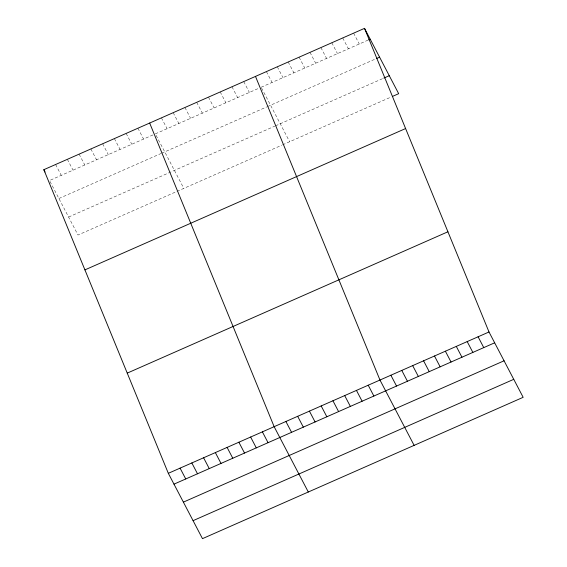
<?xml version="1.0" encoding="UTF-8"?>
<svg xmlns="http://www.w3.org/2000/svg" width="567" height="567" viewBox="0 0 567 567"><rect width="100%" height="100%" fill="white"/><g stroke="black" fill="none" stroke-linecap="round" stroke-linejoin="round"><path stroke-width="0.43" stroke-dasharray="2.83 2.13" d="M152.984 134.918L49.506 180.526L77.998 235.022L281.806 145.195M155.33 133.883L258.807 88.275M261.153 87.24L367.848 40.214M58.911 198.507L160.815 153.593M161.602 153.246L266.639 106.95M267.426 106.61L375.694 58.883M68.6 217.041L274.761 126.172M275.541 125.831L383.044 78.444M282.593 144.847L390.89 97.12M353.617 33.155L359.28 43.992M342.716 37.961L348.379 48.797M331.815 42.766L337.478 53.603M320.908 47.571L326.571 58.408M310.007 52.377L315.67 63.213M299.107 57.182L304.77 68.019M288.199 61.987L293.862 72.824M277.298 66.793L282.961 77.629M266.398 71.598L272.061 82.435M261.55 87.991L289.645 141.743M243.732 81.591L249.395 92.421M231.974 86.772L237.637 97.602M220.216 91.953L225.879 102.79M208.458 97.134L214.12 107.971M196.699 102.315L202.362 113.152M184.941 107.503L190.604 118.333M173.183 112.684L178.846 123.514M161.425 117.865L167.088 128.702M156.116 135.378L183.821 188.386M137.909 128.227L143.571 139.064M126.15 133.415L131.813 144.245M114.392 138.596L120.055 149.426M102.634 143.777L108.297 154.614M90.876 148.958L96.539 159.795M79.118 154.146L84.781 164.976M67.36 159.327L73.023 170.157M55.601 164.508L61.264 175.345"/><path stroke-width="0.85" d="M364.524 28.35L489.002 331.978L523.157 397.311L202.476 538.65L168.321 473.317L43.843 169.689L364.524 28.35L398.679 93.683L392.449 96.433M368.628 39.867L370.187 39.187M376.474 58.543L379.585 57.168M383.824 78.104L389.274 75.702M84.922 269.885L405.596 128.546M127.242 373.121L447.923 231.775M168.321 473.317L489.002 331.978M173.984 484.147L494.665 342.808M183.389 502.135L504.063 360.796M193.078 520.662L513.752 379.323M478.094 336.784L483.757 347.614M467.194 341.589L472.857 352.419M456.293 346.394L461.956 357.224M445.386 351.2L451.048 362.029M434.485 356.005L440.148 366.835M423.584 360.81L429.247 371.64M412.677 365.616L418.34 376.445M401.776 370.421L407.439 381.251M390.869 375.226L396.539 386.056M414.123 445.364L379.968 380.032L255.49 76.403M368.21 385.213L373.873 396.049M356.452 390.394L362.115 401.23M344.693 395.575L350.356 406.411M332.935 400.763L338.598 411.592M321.177 405.944L326.84 416.773M309.419 411.125L315.082 421.961M297.661 416.306L303.324 427.142M285.903 421.494L291.566 432.323M308.299 492.007L274.144 426.675L149.667 123.046M262.386 431.856L268.049 442.692M250.628 437.037L256.291 447.873M238.87 442.217L244.533 453.054M227.112 447.406L232.775 458.235M215.354 452.586L221.017 463.416M203.596 457.767L209.258 468.604M43.843 169.689L45.055 172.014M191.837 462.948L197.5 473.785M180.079 468.129L185.742 478.966"/></g></svg>
